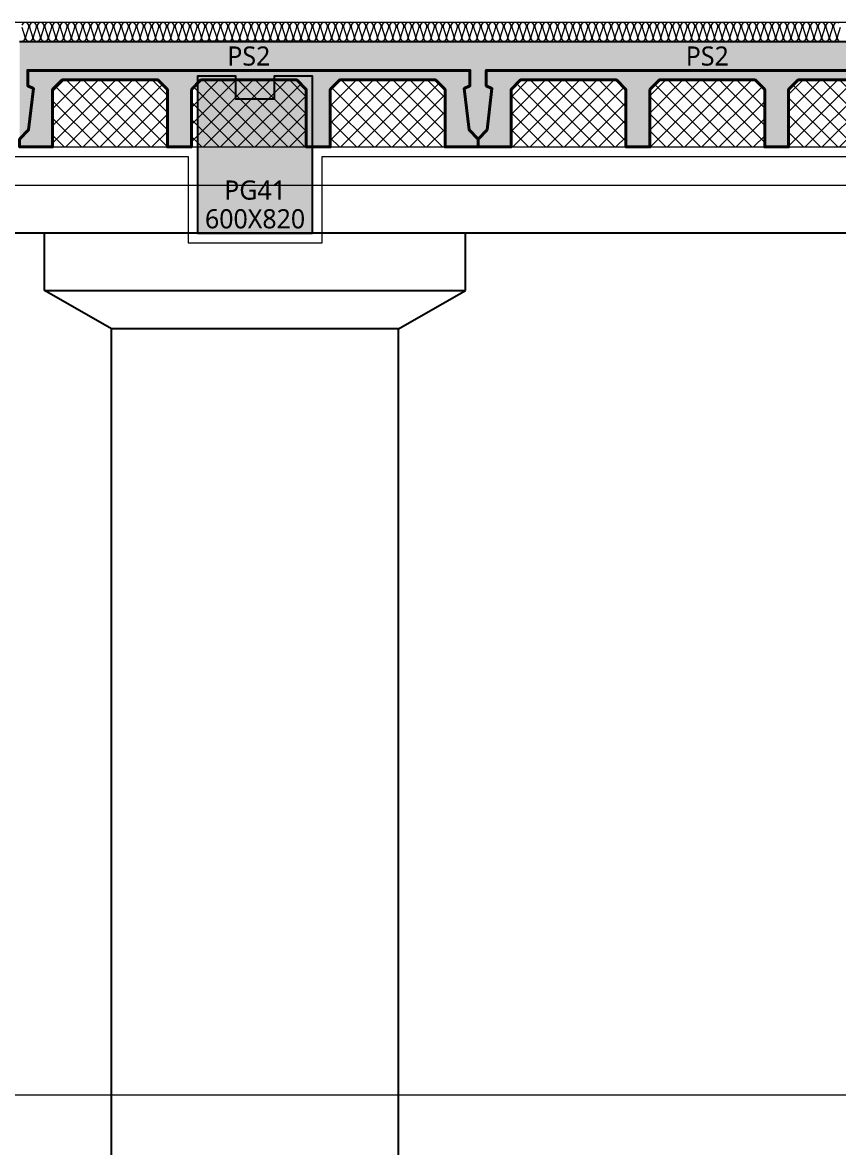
# Model space of a CAD drawing. Header units: millimetres. Extents: x 0 to 420000, y 0 to 297000.
# Drawn here: x 154798 to 159061, y 28425 to 34300 of the extents above; entities that cross this region are included whole.
import ezdxf
from ezdxf.enums import TextEntityAlignment as Align

# ---------------------------------------------------------------- set-up
doc = ezdxf.new("R2010")
doc.units = ezdxf.units.MM
doc.linetypes.add('0731_main_plan$0$form_$0$y-Landschaft$0$_$1$20120914_Verkehrsflächen_Grün$0$20120628_xref - Gammel$1$3_H-GL_F1_U3 - Default$0${ Offset Lines }', pattern=[0])
doc.linetypes.add('CEN', pattern=[62, 60, -1, 0, -1])
for name, color, linetype, lineweight in [('A-AXIS-LINE', 1, 'CEN', 15), ('A-CONC-LIN1', 2, 'Continuous', 40), ('A-CONC-LIN2', 7, 'Continuous', 25), ('A-ELEV-LIN2', 7, 'Continuous', 25), ('A-XXXX-INSL1', 15, 'Continuous', 18), ('A-XXXX-INSL2', 8, 'Continuous', 18)]:
    doc.layers.add(name, color=color, linetype=linetype, lineweight=lineweight)
doc.layers.add('A-CONC-SOLD', color=253, linetype='CEN')
doc.layers.add('CON', color=2, linetype='Continuous')
doc.layers.add('A-XXXX-NPLT', color=144, linetype='Continuous', lineweight=15, plot=False)
doc.styles.add('맑은고딕', font='')
doc.styles.get('맑은고딕').set_extended_font_data('Malgun Gothic')

# ---------------------------------------------------------------- blocks, each defined once
blk = doc.blocks.new('axis(211208)')
at = {"layer": 'A-AXIS-LINE', "ltscale": 1000}
for p, q in [((4631788.1, -432118.7), (4955413.1, -432118.7)), ((4631788.1, -436868.7), (4955413.1, -436868.7))]:
    blk.add_line(p, q, dxfattribs=at)
blk = doc.blocks.new('PG41')
at = {"layer": 'A-CONC-SOLD'}
h = blk.add_hatch(color=256, dxfattribs=at)
h.dxf.hatch_style = 1
h.paths.add_polyline_path([(-300, 0), (300, 0), (300, -1000), (-300, -1000)])
blk.add_line((300, 0), (-300, 0))
at = {"layer": 'CON'}
blk.add_lwpolyline([(-300, -1000), (300, -1000), (300, -180), (100, -180), (100, -300), (-100, -300), (-100, -180), (-300, -180)], close=True, dxfattribs=at)
at = {"layer": 'A-XXXX-NPLT', "style": '맑은고딕'}
for s, p in [('PG41', (0, -775)), ('600X820', (0, -925))]:
    blk.add_text(s, height=100, dxfattribs=at).set_placement(p, align=Align.MIDDLE)
blk = doc.blocks.new('PS2')
at = {"layer": 'A-CONC-SOLD'}
h = blk.add_hatch(color=256, dxfattribs=at)
h.dxf.hatch_style = 1
h.paths.add_polyline_path([(1197.5, 0), (-1197.5, 0), (-1197.5, -510), (-1150.5, -460), (-1125, -245), (-1155, -230), (-1155, -150), (1155, -150), (1155, -230), (1125, -245), (1150.5, -460), (1197.5, -510)])
h = blk.add_hatch(color=256, dxfattribs=at)
h.dxf.hatch_style = 1
h.paths.add_polyline_path([(-1150.5, -460), (-1197.5, -510), (-1197.5, -550), (-1025, -550), (-1025, -510), (-1025, -250), (-975, -200), (-475, -200), (-425, -250), (-425, -510), (-425, -550), (-300, -550), (-300, -510), (-300, -250), (-250, -200), (250, -200), (300, -250), (300, -510), (300, -550), (425, -550), (425, -510), (425, -250), (475, -200), (975, -200), (1025, -250), (1025, -510), (1025, -550), (1197.5, -550), (1197.5, -510), (1150.5, -460), (1125, -245), (1155, -230), (1155, -150), (-1155, -150), (-1155, -230), (-1125, -245)])
at = {"layer": 'A-XXXX-INSL2'}
h = blk.add_hatch(dxfattribs=at)
h.set_pattern_fill('ANSI37', color=256, scale=20)
h.set_pattern_definition([(45, (-289951.5, -41968), (-44.90128, 44.90128), []), (135, (-289951.5, -41968), (-44.90128, -44.90128), [])])
h.paths.add_polyline_path([(-975, -200), (-1025, -250), (-1025, -510), (-1025, -550), (-425, -550), (-425, -510), (-425, -250), (-475, -200)])
h.paths.add_polyline_path([(-250, -200), (-300, -250), (-300, -510), (-300, -550), (300, -550), (300, -510), (300, -250), (250, -200)])
h.paths.add_polyline_path([(425, -510), (425, -550), (1025, -550), (1025, -510), (1025, -250), (975, -200), (475, -200), (425, -250)])
at = {"layer": 'A-CONC-LIN1', "color": 2, "linetype": '0731_main_plan$0$form_$0$y-Landschaft$0$_$1$20120914_Verkehrsflächen_Grün$0$20120628_xref - Gammel$1$3_H-GL_F1_U3 - Default$0${ Offset Lines }'}
blk.add_lwpolyline([(-300, -250), (-300, -510), (-300, -510), (-300, -550), (-425, -550), (-425, -510), (-425, -510), (-425, -250), (-475, -200), (-975, -200), (-1025, -250), (-1025, -510), (-1025, -510), (-1025, -550), (-1197.5, -550), (-1197.5, -510), (-1150.5, -460), (-1125, -245), (-1155, -230), (-1155, -150), (1155, -150), (1155, -230), (1125, -245), (1150.5, -460), (1197.5, -510), (1197.5, -550), (1025, -550), (1025, -510), (1025, -510), (1025, -250), (975, -200), (475, -200), (425, -250), (425, -510), (425, -510), (425, -550), (300, -550), (300, -510), (300, -510), (300, -250), (250, -200), (-250, -200)], close=True, dxfattribs=at)
at = {"layer": 'A-CONC-LIN2'}
blk.add_line((-1197.5, 0), (1197.5, 0), dxfattribs=at)
at = {"layer": 'A-XXXX-NPLT'}
for p, q in [((-1025, -550), (-425, -550)), ((-300, -550), (300, -550)), ((425, -550), (1025, -550))]:
    blk.add_line(p, q, dxfattribs=at)
at = {"layer": 'A-XXXX-NPLT', "style": '맑은고딕'}
blk.add_text('PS2', height=100, dxfattribs=at).set_placement((0, -75), align=Align.MIDDLE)
blk = doc.blocks.new('지하2층')
at = {"layer": 'A-ELEV-LIN2'}
for p, q in [((4725223.8, -392368.7), (4716423.8, -392368.7)), ((4727423.8, -392368.7), (4725223.8, -392368.7)), ((4725223.8, -392668.7), (4725223.8, -392368.7)), ((4727423.8, -392668.7), (4727423.8, -392368.7)), ((4737823.8, -392368.7), (4727423.8, -392368.7)), ((4725223.8, -392668.7), (4727423.8, -392668.7)), ((4725573.8, -392868.7), (4725223.8, -392668.7)), ((4727073.8, -392868.7), (4727423.8, -392668.7)), ((4725573.8, -401118.7), (4725573.8, -392868.7)), ((4727073.8, -392868.7), (4725573.8, -392868.7)), ((4727073.8, -401118.7), (4727073.8, -392868.7))]:
    blk.add_line(p, q, dxfattribs=at)
at = {"layer": 'A-XXXX-INSL1'}
blk.add_lwpolyline([(4686073.8, -391968.7), (4725973.8, -391968.7), (4725973.8, -392418.7), (4726673.8, -392418.7), (4726673.8, -391968.7), (4734973.8, -391968.7)], dxfattribs=at)
at = {"layer": 'A-XXXX-INSL2'}
blk.add_line((4758623.8, -391268.7), (4681723.8, -391268.7), dxfattribs=at)
for points in [[(4729372.8, -391364.7), (4729365.8, -391354.7), (4729365.8, -391343.7), (4729381.8, -391293.7)], [(4729374.8, -391272.7), (4729363.8, -391268.7), (4729352.8, -391272.7), (4729345.8, -391282.7), (4729345.8, -391293.7), (4729361.8, -391343.7), (4729361.8, -391354.7), (4729354.8, -391364.7), (4729343.8, -391368.7), (4729332.8, -391364.7), (4729325.8, -391354.7), (4729325.8, -391343.7), (4729341.8, -391293.7), (4729341.8, -391282.7), (4729334.8, -391272.7), (4729323.8, -391268.7), (4729312.8, -391272.7), (4729305.8, -391282.7), (4729305.8, -391293.7), (4729321.8, -391343.7), (4729321.8, -391354.7), (4729314.8, -391364.7), (4729303.8, -391368.7), (4729292.8, -391364.7), (4729285.8, -391354.7), (4729285.8, -391343.7), (4729301.8, -391293.7), (4729301.8, -391282.7), (4729294.8, -391272.7), (4729283.8, -391268.7), (4729272.8, -391272.7), (4729265.8, -391282.7), (4729265.8, -391293.7), (4729281.8, -391343.7), (4729281.8, -391354.7), (4729274.8, -391364.7), (4729263.8, -391368.7), (4729252.8, -391364.7), (4729245.8, -391354.7), (4729245.8, -391343.7), (4729261.8, -391293.7), (4729261.8, -391282.7), (4729254.8, -391272.7), (4729243.8, -391268.7), (4729232.8, -391272.7), (4729225.8, -391282.7), (4729225.8, -391293.7), (4729241.8, -391343.7), (4729241.8, -391354.7), (4729234.8, -391364.7), (4729223.8, -391368.7), (4729212.8, -391364.7), (4729205.8, -391354.7), (4729205.8, -391343.7), (4729221.8, -391293.7), (4729221.8, -391282.7), (4729214.8, -391272.7), (4729203.8, -391268.7), (4729192.8, -391272.7), (4729185.8, -391282.7), (4729185.8, -391293.7), (4729201.8, -391343.7), (4729201.8, -391354.7), (4729194.8, -391364.7), (4729183.8, -391368.7), (4729172.8, -391364.7), (4729165.8, -391354.7), (4729165.8, -391343.7), (4729181.8, -391293.7), (4729181.8, -391282.7), (4729174.8, -391272.7), (4729163.8, -391268.7), (4729152.8, -391272.7), (4729145.8, -391282.7), (4729145.8, -391293.7), (4729161.8, -391343.7), (4729161.8, -391354.7), (4729154.8, -391364.7), (4729143.8, -391368.7), (4729132.8, -391364.7), (4729125.8, -391354.7), (4729125.8, -391343.7), (4729141.8, -391293.7), (4729141.8, -391282.7), (4729134.8, -391272.7), (4729123.8, -391268.7), (4729112.8, -391272.7), (4729105.8, -391282.7), (4729105.8, -391293.7), (4729121.8, -391343.7), (4729121.8, -391354.7), (4729114.8, -391364.7), (4729103.8, -391368.7), (4729092.8, -391364.7), (4729085.8, -391354.7), (4729085.8, -391343.7), (4729101.8, -391293.7), (4729101.8, -391282.7), (4729094.8, -391272.7), (4729083.8, -391268.7), (4729072.8, -391272.7), (4729065.8, -391282.7), (4729065.8, -391293.7), (4729081.8, -391343.7), (4729081.8, -391354.7), (4729074.8, -391364.7), (4729063.8, -391368.7), (4729052.8, -391364.7), (4729045.8, -391354.7), (4729045.8, -391343.7), (4729061.8, -391293.7), (4729061.8, -391282.7), (4729054.8, -391272.7), (4729043.8, -391268.7), (4729032.8, -391272.7), (4729025.8, -391282.7), (4729025.8, -391293.7), (4729041.8, -391343.7), (4729041.8, -391354.7), (4729034.8, -391364.7), (4729023.8, -391368.7), (4729012.8, -391364.7), (4729005.8, -391354.7), (4729005.8, -391343.7), (4729021.8, -391293.7), (4729021.8, -391282.7), (4729014.8, -391272.7), (4729003.8, -391268.7), (4728992.8, -391272.7), (4728985.8, -391282.7), (4728985.8, -391293.7), (4729001.8, -391343.7), (4729001.8, -391354.7), (4728994.8, -391364.7), (4728983.8, -391368.7), (4728972.8, -391364.7), (4728965.8, -391354.7), (4728965.8, -391343.7), (4728981.8, -391293.7), (4728981.8, -391282.7), (4728974.8, -391272.7), (4728963.8, -391268.7), (4728952.8, -391272.7), (4728945.8, -391282.7), (4728945.8, -391293.7), (4728961.8, -391343.7), (4728961.8, -391354.7), (4728954.8, -391364.7), (4728943.8, -391368.7), (4728932.8, -391364.7), (4728925.8, -391354.7), (4728925.8, -391343.7), (4728941.8, -391293.7), (4728941.8, -391282.7), (4728934.8, -391272.7), (4728923.8, -391268.7), (4728912.8, -391272.7), (4728905.8, -391282.7), (4728905.8, -391293.7), (4728921.8, -391343.7), (4728921.8, -391354.7), (4728914.8, -391364.7), (4728903.8, -391368.7), (4728892.8, -391364.7), (4728885.8, -391354.7), (4728885.8, -391343.7), (4728901.8, -391293.7), (4728901.8, -391282.7), (4728894.8, -391272.7), (4728883.8, -391268.7), (4728872.8, -391272.7), (4728865.8, -391282.7), (4728865.8, -391293.7), (4728881.8, -391343.7), (4728881.8, -391354.7), (4728874.8, -391364.7), (4728863.8, -391368.7), (4728852.8, -391364.7), (4728845.8, -391354.7), (4728845.8, -391343.7), (4728861.8, -391293.7), (4728861.8, -391282.7), (4728854.8, -391272.7), (4728843.8, -391268.7), (4728832.8, -391272.7), (4728825.8, -391282.7), (4728825.8, -391293.7), (4728841.8, -391343.7), (4728841.8, -391354.7), (4728834.8, -391364.7), (4728823.8, -391368.7), (4728812.8, -391364.7), (4728805.8, -391354.7), (4728805.8, -391343.7), (4728821.8, -391293.7), (4728821.8, -391282.7), (4728814.8, -391272.7), (4728803.8, -391268.7), (4728792.8, -391272.7), (4728785.8, -391282.7), (4728785.8, -391293.7), (4728801.8, -391343.7), (4728801.8, -391354.7), (4728794.8, -391364.7), (4728783.8, -391368.7), (4728772.8, -391364.7), (4728765.8, -391354.7), (4728765.8, -391343.7), (4728781.8, -391293.7), (4728781.8, -391282.7), (4728774.8, -391272.7), (4728763.8, -391268.7), (4728752.8, -391272.7), (4728745.8, -391282.7), (4728745.8, -391293.7), (4728761.8, -391343.7), (4728761.8, -391354.7), (4728754.8, -391364.7), (4728743.8, -391368.7), (4728732.8, -391364.7), (4728725.8, -391354.7), (4728725.8, -391343.7), (4728741.8, -391293.7), (4728741.8, -391282.7), (4728734.8, -391272.7), (4728723.8, -391268.7), (4728712.8, -391272.7), (4728705.8, -391282.7), (4728705.8, -391293.7), (4728721.8, -391343.7), (4728721.8, -391354.7), (4728714.8, -391364.7), (4728703.8, -391368.7), (4728692.8, -391364.7), (4728685.8, -391354.7), (4728685.8, -391343.7), (4728701.8, -391293.7), (4728701.8, -391282.7), (4728694.8, -391272.7), (4728683.8, -391268.7), (4728672.8, -391272.7), (4728665.8, -391282.7), (4728665.8, -391293.7), (4728681.8, -391343.7), (4728681.8, -391354.7), (4728674.8, -391364.7), (4728663.8, -391368.7), (4728652.8, -391364.7), (4728645.8, -391354.7), (4728645.8, -391343.7), (4728661.8, -391293.7), (4728661.8, -391282.7), (4728654.8, -391272.7), (4728643.8, -391268.7), (4728632.8, -391272.7), (4728625.8, -391282.7), (4728625.8, -391293.7), (4728641.8, -391343.7), (4728641.8, -391354.7), (4728634.8, -391364.7), (4728623.8, -391368.7), (4728612.8, -391364.7), (4728605.8, -391354.7), (4728605.8, -391343.7), (4728621.8, -391293.7), (4728621.8, -391282.7), (4728614.8, -391272.7), (4728603.8, -391268.7), (4728592.8, -391272.7), (4728585.8, -391282.7), (4728585.8, -391293.7), (4728601.8, -391343.7), (4728601.8, -391354.7), (4728594.8, -391364.7), (4728583.8, -391368.7), (4728572.8, -391364.7), (4728565.8, -391354.7), (4728565.8, -391343.7), (4728581.8, -391293.7), (4728581.8, -391282.7), (4728574.8, -391272.7), (4728563.8, -391268.7), (4728552.8, -391272.7), (4728545.8, -391282.7), (4728545.8, -391293.7), (4728561.8, -391343.7), (4728561.8, -391354.7), (4728554.8, -391364.7), (4728543.8, -391368.7), (4728532.8, -391364.7), (4728525.8, -391354.7), (4728525.8, -391343.7), (4728541.8, -391293.7), (4728541.8, -391282.7), (4728534.8, -391272.7), (4728523.8, -391268.7), (4728512.8, -391272.7), (4728505.8, -391282.7), (4728505.8, -391293.7), (4728521.8, -391343.7), (4728521.8, -391354.7), (4728514.8, -391364.7), (4728503.8, -391368.7), (4728492.8, -391364.7), (4728485.8, -391354.7), (4728485.8, -391343.7), (4728501.8, -391293.7), (4728501.8, -391282.7), (4728494.8, -391272.7), (4728483.8, -391268.7), (4728472.8, -391272.7), (4728465.8, -391282.7), (4728465.8, -391293.7), (4728481.8, -391343.7), (4728481.8, -391354.7), (4728474.8, -391364.7), (4728463.8, -391368.7), (4728452.8, -391364.7), (4728445.8, -391354.7), (4728445.8, -391343.7), (4728461.8, -391293.7), (4728461.8, -391282.7), (4728454.8, -391272.7), (4728443.8, -391268.7), (4728432.8, -391272.7), (4728425.8, -391282.7), (4728425.8, -391293.7), (4728441.8, -391343.7), (4728441.8, -391354.7), (4728434.8, -391364.7), (4728423.8, -391368.7), (4728412.8, -391364.7), (4728405.8, -391354.7), (4728405.8, -391343.7), (4728421.8, -391293.7), (4728421.8, -391282.7), (4728414.8, -391272.7), (4728403.8, -391268.7), (4728392.8, -391272.7), (4728385.8, -391282.7), (4728385.8, -391293.7), (4728401.8, -391343.7), (4728401.8, -391354.7), (4728394.8, -391364.7), (4728383.8, -391368.7), (4728372.8, -391364.7), (4728365.8, -391354.7), (4728365.8, -391343.7), (4728381.8, -391293.7), (4728381.8, -391282.7), (4728374.8, -391272.7), (4728363.8, -391268.7), (4728352.8, -391272.7), (4728345.8, -391282.7), (4728345.8, -391293.7), (4728361.8, -391343.7), (4728361.8, -391354.7), (4728354.8, -391364.7), (4728343.8, -391368.7), (4728332.8, -391364.7), (4728325.8, -391354.7), (4728325.8, -391343.7), (4728341.8, -391293.7), (4728341.8, -391282.7), (4728334.8, -391272.7), (4728323.8, -391268.7), (4728312.8, -391272.7), (4728305.8, -391282.7), (4728305.8, -391293.7), (4728321.8, -391343.7), (4728321.8, -391354.7), (4728314.8, -391364.7), (4728303.8, -391368.7), (4728292.8, -391364.7), (4728285.8, -391354.7), (4728285.8, -391343.7), (4728301.8, -391293.7), (4728301.8, -391282.7), (4728294.8, -391272.7), (4728283.8, -391268.7), (4728272.8, -391272.7), (4728265.8, -391282.7), (4728265.8, -391293.7), (4728281.8, -391343.7), (4728281.8, -391354.7), (4728274.8, -391364.7), (4728263.8, -391368.7), (4728252.8, -391364.7), (4728245.8, -391354.7), (4728245.8, -391343.7), (4728261.8, -391293.7), (4728261.8, -391282.7), (4728254.8, -391272.7), (4728243.8, -391268.7), (4728232.8, -391272.7), (4728225.8, -391282.7), (4728225.8, -391293.7), (4728241.8, -391343.7), (4728241.8, -391354.7), (4728234.8, -391364.7), (4728223.8, -391368.7), (4728212.8, -391364.7), (4728205.8, -391354.7), (4728205.8, -391343.7), (4728221.8, -391293.7), (4728221.8, -391282.7), (4728214.8, -391272.7), (4728203.8, -391268.7), (4728192.8, -391272.7), (4728185.8, -391282.7), (4728185.8, -391293.7), (4728201.8, -391343.7), (4728201.8, -391354.7), (4728194.8, -391364.7), (4728183.8, -391368.7), (4728172.8, -391364.7), (4728165.8, -391354.7), (4728165.8, -391343.7), (4728181.8, -391293.7), (4728181.8, -391282.7), (4728174.8, -391272.7), (4728163.8, -391268.7), (4728152.8, -391272.7), (4728145.8, -391282.7), (4728145.8, -391293.7), (4728161.8, -391343.7), (4728161.8, -391354.7), (4728154.8, -391364.7), (4728143.8, -391368.7), (4728132.8, -391364.7), (4728125.8, -391354.7), (4728125.8, -391343.7), (4728141.8, -391293.7), (4728141.8, -391282.7), (4728134.8, -391272.7), (4728123.8, -391268.7), (4728112.8, -391272.7), (4728105.8, -391282.7), (4728105.8, -391293.7), (4728121.8, -391343.7), (4728121.8, -391354.7), (4728114.8, -391364.7), (4728103.8, -391368.7), (4728092.8, -391364.7), (4728085.8, -391354.7), (4728085.8, -391343.7), (4728101.8, -391293.7), (4728101.8, -391282.7), (4728094.8, -391272.7), (4728083.8, -391268.7), (4728072.8, -391272.7), (4728065.8, -391282.7), (4728065.8, -391293.7), (4728081.8, -391343.7), (4728081.8, -391354.7), (4728074.8, -391364.7), (4728063.8, -391368.7), (4728052.8, -391364.7), (4728045.8, -391354.7), (4728045.8, -391343.7), (4728061.8, -391293.7), (4728061.8, -391282.7), (4728054.8, -391272.7), (4728043.8, -391268.7), (4728032.8, -391272.7), (4728025.8, -391282.7), (4728025.8, -391293.7), (4728041.8, -391343.7), (4728041.8, -391354.7), (4728034.8, -391364.7), (4728023.8, -391368.7), (4728012.8, -391364.7), (4728005.8, -391354.7), (4728005.8, -391343.7), (4728021.8, -391293.7), (4728021.8, -391282.7), (4728014.8, -391272.7), (4728003.8, -391268.7), (4727992.8, -391272.7), (4727985.8, -391282.7), (4727985.8, -391293.7), (4728001.8, -391343.7), (4728001.8, -391354.7), (4727994.8, -391364.7), (4727983.8, -391368.7), (4727972.8, -391364.7), (4727965.8, -391354.7), (4727965.8, -391343.7), (4727981.8, -391293.7), (4727981.8, -391282.7), (4727974.8, -391272.7), (4727963.8, -391268.7), (4727952.8, -391272.7), (4727945.8, -391282.7), (4727945.8, -391293.7), (4727961.8, -391343.7), (4727961.8, -391354.7), (4727954.8, -391364.7), (4727943.8, -391368.7), (4727932.8, -391364.7), (4727925.8, -391354.7), (4727925.8, -391343.7), (4727941.8, -391293.7), (4727941.8, -391282.7), (4727934.8, -391272.7), (4727923.8, -391268.7), (4727912.8, -391272.7), (4727905.8, -391282.7), (4727905.8, -391293.7), (4727921.8, -391343.7), (4727921.8, -391354.7), (4727914.8, -391364.7), (4727903.8, -391368.7), (4727892.8, -391364.7), (4727885.8, -391354.7), (4727885.8, -391343.7), (4727901.8, -391293.7), (4727901.8, -391282.7), (4727894.8, -391272.7), (4727883.8, -391268.7), (4727872.8, -391272.7), (4727865.8, -391282.7), (4727865.8, -391293.7), (4727881.8, -391343.7), (4727881.8, -391354.7), (4727874.8, -391364.7), (4727863.8, -391368.7), (4727852.8, -391364.7), (4727845.8, -391354.7), (4727845.8, -391343.7), (4727861.8, -391293.7), (4727861.8, -391282.7), (4727854.8, -391272.7), (4727843.8, -391268.7), (4727832.8, -391272.7), (4727825.8, -391282.7), (4727825.8, -391293.7), (4727841.8, -391343.7), (4727841.8, -391354.7), (4727834.8, -391364.7), (4727823.8, -391368.7), (4727812.8, -391364.7), (4727805.8, -391354.7), (4727805.8, -391343.7), (4727821.8, -391293.7), (4727821.8, -391282.7), (4727814.8, -391272.7), (4727803.8, -391268.7), (4727792.8, -391272.7), (4727785.8, -391282.7), (4727785.8, -391293.7), (4727801.8, -391343.7), (4727801.8, -391354.7), (4727794.8, -391364.7), (4727783.8, -391368.7), (4727772.8, -391364.7), (4727765.8, -391354.7), (4727765.8, -391343.7), (4727781.8, -391293.7), (4727781.8, -391282.7), (4727774.8, -391272.7), (4727763.8, -391268.7), (4727752.8, -391272.7), (4727745.8, -391282.7), (4727745.8, -391293.7), (4727761.8, -391343.7), (4727761.8, -391354.7), (4727754.8, -391364.7), (4727743.8, -391368.7), (4727732.8, -391364.7), (4727725.8, -391354.7), (4727725.8, -391343.7), (4727741.8, -391293.7), (4727741.8, -391282.7), (4727734.8, -391272.7), (4727723.8, -391268.7), (4727712.8, -391272.7), (4727705.8, -391282.7), (4727705.8, -391293.7), (4727721.8, -391343.7), (4727721.8, -391354.7), (4727714.8, -391364.7), (4727703.8, -391368.7), (4727692.8, -391364.7), (4727685.8, -391354.7), (4727685.8, -391343.7), (4727701.8, -391293.7), (4727701.8, -391282.7), (4727694.8, -391272.7), (4727683.8, -391268.7), (4727672.8, -391272.7), (4727665.8, -391282.7), (4727665.8, -391293.7), (4727681.8, -391343.7), (4727681.8, -391354.7), (4727674.8, -391364.7), (4727663.8, -391368.7), (4727652.8, -391364.7), (4727645.8, -391354.7), (4727645.8, -391343.7), (4727661.8, -391293.7), (4727661.8, -391282.7), (4727654.8, -391272.7), (4727643.8, -391268.7), (4727632.8, -391272.7), (4727625.8, -391282.7), (4727625.8, -391293.7), (4727641.8, -391343.7), (4727641.8, -391354.7), (4727634.8, -391364.7), (4727623.8, -391368.7), (4727612.8, -391364.7), (4727605.8, -391354.7), (4727605.8, -391343.7), (4727621.8, -391293.7), (4727621.8, -391282.7), (4727614.8, -391272.7), (4727603.8, -391268.7), (4727592.8, -391272.7), (4727585.8, -391282.7), (4727585.8, -391293.7), (4727601.8, -391343.7), (4727601.8, -391354.7), (4727594.8, -391364.7), (4727583.8, -391368.7), (4727572.8, -391364.7), (4727565.8, -391354.7), (4727565.8, -391343.7), (4727581.8, -391293.7), (4727581.8, -391282.7), (4727574.8, -391272.7), (4727563.8, -391268.7), (4727552.8, -391272.7), (4727545.8, -391282.7), (4727545.8, -391293.7), (4727561.8, -391343.7), (4727561.8, -391354.7), (4727554.8, -391364.7), (4727543.8, -391368.7), (4727532.8, -391364.7), (4727525.8, -391354.7), (4727525.8, -391343.7), (4727541.8, -391293.7), (4727541.8, -391282.7), (4727534.8, -391272.7), (4727523.8, -391268.7), (4727512.8, -391272.7), (4727505.8, -391282.7), (4727505.8, -391293.7), (4727521.8, -391343.7), (4727521.8, -391354.7), (4727514.8, -391364.7), (4727503.8, -391368.7), (4727492.8, -391364.7), (4727485.8, -391354.7), (4727485.8, -391343.7), (4727501.8, -391293.7), (4727501.8, -391282.7), (4727494.8, -391272.7), (4727483.8, -391268.7), (4727472.8, -391272.7), (4727465.8, -391282.7), (4727465.8, -391293.7), (4727481.8, -391343.7), (4727481.8, -391354.7), (4727474.8, -391364.7), (4727463.8, -391368.7), (4727452.8, -391364.7), (4727445.8, -391354.7), (4727445.8, -391343.7), (4727461.8, -391293.7), (4727461.8, -391282.7), (4727454.8, -391272.7), (4727443.8, -391268.7), (4727432.8, -391272.7), (4727425.8, -391282.7), (4727425.8, -391293.7), (4727441.8, -391343.7), (4727441.8, -391354.7), (4727434.8, -391364.7), (4727423.8, -391368.7), (4727412.8, -391364.7), (4727405.8, -391354.7), (4727405.8, -391343.7), (4727421.8, -391293.7), (4727421.8, -391282.7), (4727414.8, -391272.7), (4727403.8, -391268.7), (4727392.8, -391272.7), (4727385.8, -391282.7), (4727385.8, -391293.7), (4727401.8, -391343.7), (4727401.8, -391354.7), (4727394.8, -391364.7), (4727383.8, -391368.7), (4727372.8, -391364.7), (4727365.8, -391354.7), (4727365.8, -391343.7), (4727381.8, -391293.7), (4727381.8, -391282.7), (4727374.8, -391272.7), (4727363.8, -391268.7), (4727352.8, -391272.7), (4727345.8, -391282.7), (4727345.8, -391293.7), (4727361.8, -391343.7), (4727361.8, -391354.7), (4727354.8, -391364.7), (4727343.8, -391368.7), (4727332.8, -391364.7), (4727325.8, -391354.7), (4727325.8, -391343.7), (4727341.8, -391293.7), (4727341.8, -391282.7), (4727334.8, -391272.7), (4727323.8, -391268.7), (4727312.8, -391272.7), (4727305.8, -391282.7), (4727305.8, -391293.7), (4727321.8, -391343.7), (4727321.8, -391354.7), (4727314.8, -391364.7), (4727303.8, -391368.7), (4727292.8, -391364.7), (4727285.8, -391354.7), (4727285.8, -391343.7), (4727301.8, -391293.7), (4727301.8, -391282.7), (4727294.8, -391272.7), (4727283.8, -391268.7), (4727272.8, -391272.7), (4727265.8, -391282.7), (4727265.8, -391293.7), (4727281.8, -391343.7), (4727281.8, -391354.7), (4727274.8, -391364.7), (4727263.8, -391368.7), (4727252.8, -391364.7), (4727245.8, -391354.7), (4727245.8, -391343.7), (4727261.8, -391293.7), (4727261.8, -391282.7), (4727254.8, -391272.7), (4727243.8, -391268.7), (4727232.8, -391272.7), (4727225.8, -391282.7), (4727225.8, -391293.7), (4727241.8, -391343.7), (4727241.8, -391354.7), (4727234.8, -391364.7), (4727223.8, -391368.7), (4727212.8, -391364.7), (4727205.8, -391354.7), (4727205.8, -391343.7), (4727221.8, -391293.7), (4727221.8, -391282.7), (4727214.8, -391272.7), (4727203.8, -391268.7), (4727192.8, -391272.7), (4727185.8, -391282.7), (4727185.8, -391293.7), (4727201.8, -391343.7), (4727201.8, -391354.7), (4727194.8, -391364.7), (4727183.8, -391368.7), (4727172.8, -391364.7), (4727165.8, -391354.7), (4727165.8, -391343.7), (4727181.8, -391293.7), (4727181.8, -391282.7), (4727174.8, -391272.7), (4727163.8, -391268.7), (4727152.8, -391272.7), (4727145.8, -391282.7), (4727145.8, -391293.7), (4727161.8, -391343.7), (4727161.8, -391354.7), (4727154.8, -391364.7), (4727143.8, -391368.7), (4727132.8, -391364.7), (4727125.8, -391354.7), (4727125.8, -391343.7), (4727141.8, -391293.7), (4727141.8, -391282.7), (4727134.8, -391272.7), (4727123.8, -391268.7), (4727112.8, -391272.7), (4727105.8, -391282.7), (4727105.8, -391293.7), (4727121.8, -391343.7), (4727121.8, -391354.7), (4727114.8, -391364.7), (4727103.8, -391368.7), (4727092.8, -391364.7), (4727085.8, -391354.7), (4727085.8, -391343.7), (4727101.8, -391293.7), (4727101.8, -391282.7), (4727094.8, -391272.7), (4727083.8, -391268.7), (4727072.8, -391272.7), (4727065.8, -391282.7), (4727065.8, -391293.7), (4727081.8, -391343.7), (4727081.8, -391354.7), (4727074.8, -391364.7), (4727063.8, -391368.7), (4727052.8, -391364.7), (4727045.8, -391354.7), (4727045.8, -391343.7), (4727061.8, -391293.7), (4727061.8, -391282.7), (4727054.8, -391272.7), (4727043.8, -391268.7), (4727032.8, -391272.7), (4727025.8, -391282.7), (4727025.8, -391293.7), (4727041.8, -391343.7), (4727041.8, -391354.7), (4727034.8, -391364.7), (4727023.8, -391368.7), (4727012.8, -391364.7), (4727005.8, -391354.7), (4727005.8, -391343.7), (4727021.8, -391293.7), (4727021.8, -391282.7), (4727014.8, -391272.7), (4727003.8, -391268.7), (4726992.8, -391272.7), (4726985.8, -391282.7), (4726985.8, -391293.7), (4727001.8, -391343.7), (4727001.8, -391354.7), (4726994.8, -391364.7), (4726983.8, -391368.7), (4726972.8, -391364.7), (4726965.8, -391354.7), (4726965.8, -391343.7), (4726981.8, -391293.7), (4726981.8, -391282.7), (4726974.8, -391272.7), (4726963.8, -391268.7), (4726952.8, -391272.7), (4726945.8, -391282.7), (4726945.8, -391293.7), (4726961.8, -391343.7), (4726961.8, -391354.7), (4726954.8, -391364.7), (4726943.8, -391368.7), (4726932.8, -391364.7), (4726925.8, -391354.7), (4726925.8, -391343.7), (4726941.8, -391293.7), (4726941.8, -391282.7), (4726934.8, -391272.7), (4726923.8, -391268.7), (4726912.8, -391272.7), (4726905.8, -391282.7), (4726905.8, -391293.7), (4726921.8, -391343.7), (4726921.8, -391354.7), (4726914.8, -391364.7), (4726903.8, -391368.7), (4726892.8, -391364.7), (4726885.8, -391354.7), (4726885.8, -391343.7), (4726901.8, -391293.7), (4726901.8, -391282.7), (4726894.8, -391272.7), (4726883.8, -391268.7), (4726872.8, -391272.7), (4726865.8, -391282.7), (4726865.8, -391293.7), (4726881.8, -391343.7), (4726881.8, -391354.7), (4726874.8, -391364.7), (4726863.8, -391368.7), (4726852.8, -391364.7), (4726845.8, -391354.7), (4726845.8, -391343.7), (4726861.8, -391293.7), (4726861.8, -391282.7), (4726854.8, -391272.7), (4726843.8, -391268.7), (4726832.8, -391272.7), (4726825.8, -391282.7), (4726825.8, -391293.7), (4726841.8, -391343.7), (4726841.8, -391354.7), (4726834.8, -391364.7), (4726823.8, -391368.7), (4726812.8, -391364.7), (4726805.8, -391354.7), (4726805.8, -391343.7), (4726821.8, -391293.7), (4726821.8, -391282.7), (4726814.8, -391272.7), (4726803.8, -391268.7), (4726792.8, -391272.7), (4726785.8, -391282.7), (4726785.8, -391293.7), (4726801.8, -391343.7), (4726801.8, -391354.7), (4726794.8, -391364.7), (4726783.8, -391368.7), (4726772.8, -391364.7), (4726765.8, -391354.7), (4726765.8, -391343.7), (4726781.8, -391293.7), (4726781.8, -391282.7), (4726774.8, -391272.7), (4726763.8, -391268.7), (4726752.8, -391272.7), (4726745.8, -391282.7), (4726745.8, -391293.7), (4726761.8, -391343.7), (4726761.8, -391354.7), (4726754.8, -391364.7), (4726743.8, -391368.7), (4726732.8, -391364.7), (4726725.8, -391354.7), (4726725.8, -391343.7), (4726741.8, -391293.7), (4726741.8, -391282.7), (4726734.8, -391272.7), (4726723.8, -391268.7), (4726712.8, -391272.7), (4726705.8, -391282.7), (4726705.8, -391293.7), (4726721.8, -391343.7), (4726721.8, -391354.7), (4726714.8, -391364.7), (4726703.8, -391368.7), (4726692.8, -391364.7), (4726685.8, -391354.7), (4726685.8, -391343.7), (4726701.8, -391293.7), (4726701.8, -391282.7), (4726694.8, -391272.7), (4726683.8, -391268.7), (4726672.8, -391272.7), (4726665.8, -391282.7), (4726665.8, -391293.7), (4726681.8, -391343.7), (4726681.8, -391354.7), (4726674.8, -391364.7), (4726663.8, -391368.7), (4726652.8, -391364.7), (4726645.8, -391354.7), (4726645.8, -391343.7), (4726661.8, -391293.7), (4726661.8, -391282.7), (4726654.8, -391272.7), (4726643.8, -391268.7), (4726632.8, -391272.7), (4726625.8, -391282.7), (4726625.8, -391293.7), (4726641.8, -391343.7), (4726641.8, -391354.7), (4726634.8, -391364.7), (4726623.8, -391368.7), (4726612.8, -391364.7), (4726605.8, -391354.7), (4726605.8, -391343.7), (4726621.8, -391293.7), (4726621.8, -391282.7), (4726614.8, -391272.7), (4726603.8, -391268.7), (4726592.8, -391272.7), (4726585.8, -391282.7), (4726585.8, -391293.7), (4726601.8, -391343.7), (4726601.8, -391354.7), (4726594.8, -391364.7), (4726583.8, -391368.7), (4726572.8, -391364.7), (4726565.8, -391354.7), (4726565.8, -391343.7), (4726581.8, -391293.7), (4726581.8, -391282.7), (4726574.8, -391272.7), (4726563.8, -391268.7), (4726552.8, -391272.7), (4726545.8, -391282.7), (4726545.8, -391293.7), (4726561.8, -391343.7), (4726561.8, -391354.7), (4726554.8, -391364.7), (4726543.8, -391368.7), (4726532.8, -391364.7), (4726525.8, -391354.7), (4726525.8, -391343.7), (4726541.8, -391293.7), (4726541.8, -391282.7), (4726534.8, -391272.7), (4726523.8, -391268.7), (4726512.8, -391272.7), (4726505.8, -391282.7), (4726505.8, -391293.7), (4726521.8, -391343.7), (4726521.8, -391354.7), (4726514.8, -391364.7), (4726503.8, -391368.7), (4726492.8, -391364.7), (4726485.8, -391354.7), (4726485.8, -391343.7), (4726501.8, -391293.7), (4726501.8, -391282.7), (4726494.8, -391272.7), (4726483.8, -391268.7), (4726472.8, -391272.7), (4726465.8, -391282.7), (4726465.8, -391293.7), (4726481.8, -391343.7), (4726481.8, -391354.7), (4726474.8, -391364.7), (4726463.8, -391368.7), (4726452.8, -391364.7), (4726445.8, -391354.7), (4726445.8, -391343.7), (4726461.8, -391293.7), (4726461.8, -391282.7), (4726454.8, -391272.7), (4726443.8, -391268.7), (4726432.8, -391272.7), (4726425.8, -391282.7), (4726425.8, -391293.7), (4726441.8, -391343.7), (4726441.8, -391354.7), (4726434.8, -391364.7), (4726423.8, -391368.7), (4726412.8, -391364.7), (4726405.8, -391354.7), (4726405.8, -391343.7), (4726421.8, -391293.7), (4726421.8, -391282.7), (4726414.8, -391272.7), (4726403.8, -391268.7), (4726392.8, -391272.7), (4726385.8, -391282.7), (4726385.8, -391293.7), (4726401.8, -391343.7), (4726401.8, -391354.7), (4726394.8, -391364.7), (4726383.8, -391368.7), (4726372.8, -391364.7), (4726365.8, -391354.7), (4726365.8, -391343.7), (4726381.8, -391293.7), (4726381.8, -391282.7), (4726374.8, -391272.7), (4726363.8, -391268.7), (4726352.8, -391272.7), (4726345.8, -391282.7), (4726345.8, -391293.7), (4726361.8, -391343.7), (4726361.8, -391354.7), (4726354.8, -391364.7), (4726343.8, -391368.7), (4726332.8, -391364.7), (4726325.8, -391354.7), (4726325.8, -391343.7), (4726341.8, -391293.7), (4726341.8, -391282.7), (4726334.8, -391272.7), (4726323.8, -391268.7), (4726312.8, -391272.7), (4726305.8, -391282.7), (4726305.8, -391293.7), (4726321.8, -391343.7), (4726321.8, -391354.7), (4726314.8, -391364.7), (4726303.8, -391368.7), (4726292.8, -391364.7), (4726285.8, -391354.7), (4726285.8, -391343.7), (4726301.8, -391293.7), (4726301.8, -391282.7), (4726294.8, -391272.7), (4726283.8, -391268.7), (4726272.8, -391272.7), (4726265.8, -391282.7), (4726265.8, -391293.7), (4726281.8, -391343.7), (4726281.8, -391354.7), (4726274.8, -391364.7), (4726263.8, -391368.7), (4726252.8, -391364.7), (4726245.8, -391354.7), (4726245.8, -391343.7), (4726261.8, -391293.7), (4726261.8, -391282.7), (4726254.8, -391272.7), (4726243.8, -391268.7), (4726232.8, -391272.7), (4726225.8, -391282.7), (4726225.8, -391293.7), (4726241.8, -391343.7), (4726241.8, -391354.7), (4726234.8, -391364.7), (4726223.8, -391368.7), (4726212.8, -391364.7), (4726205.8, -391354.7), (4726205.8, -391343.7), (4726221.8, -391293.7), (4726221.8, -391282.7), (4726214.8, -391272.7), (4726203.8, -391268.7), (4726192.8, -391272.7), (4726185.8, -391282.7), (4726185.8, -391293.7), (4726201.8, -391343.7), (4726201.8, -391354.7), (4726194.8, -391364.7), (4726183.8, -391368.7), (4726172.8, -391364.7), (4726165.8, -391354.7), (4726165.8, -391343.7), (4726181.8, -391293.7), (4726181.8, -391282.7), (4726174.8, -391272.7), (4726163.8, -391268.7), (4726152.8, -391272.7), (4726145.8, -391282.7), (4726145.8, -391293.7), (4726161.8, -391343.7), (4726161.8, -391354.7), (4726154.8, -391364.7), (4726143.8, -391368.7), (4726132.8, -391364.7), (4726125.8, -391354.7), (4726125.8, -391343.7), (4726141.8, -391293.7), (4726141.8, -391282.7), (4726134.8, -391272.7), (4726123.8, -391268.7), (4726112.8, -391272.7), (4726105.8, -391282.7), (4726105.8, -391293.7), (4726121.8, -391343.7), (4726121.8, -391354.7), (4726114.8, -391364.7), (4726103.8, -391368.7), (4726092.8, -391364.7), (4726085.8, -391354.7), (4726085.8, -391343.7), (4726101.8, -391293.7), (4726101.8, -391282.7), (4726094.8, -391272.7), (4726083.8, -391268.7), (4726072.8, -391272.7), (4726065.8, -391282.7), (4726065.8, -391293.7), (4726081.8, -391343.7), (4726081.8, -391354.7), (4726074.8, -391364.7), (4726063.8, -391368.7), (4726052.8, -391364.7), (4726045.8, -391354.7), (4726045.8, -391343.7), (4726061.8, -391293.7), (4726061.8, -391282.7), (4726054.8, -391272.7), (4726043.8, -391268.7), (4726032.8, -391272.7), (4726025.8, -391282.7), (4726025.8, -391293.7), (4726041.8, -391343.7), (4726041.8, -391354.7), (4726034.8, -391364.7), (4726023.8, -391368.7), (4726012.8, -391364.7), (4726005.8, -391354.7), (4726005.8, -391343.7), (4726021.8, -391293.7), (4726021.8, -391282.7), (4726014.8, -391272.7), (4726003.8, -391268.7), (4725992.8, -391272.7), (4725985.8, -391282.7), (4725985.8, -391293.7), (4726001.8, -391343.7), (4726001.8, -391354.7), (4725994.8, -391364.7), (4725983.8, -391368.7), (4725972.8, -391364.7), (4725965.8, -391354.7), (4725965.8, -391343.7), (4725981.8, -391293.7), (4725981.8, -391282.7), (4725974.8, -391272.7), (4725963.8, -391268.7), (4725952.8, -391272.7), (4725945.8, -391282.7), (4725945.8, -391293.7), (4725961.8, -391343.7), (4725961.8, -391354.7), (4725954.8, -391364.7), (4725943.8, -391368.7), (4725932.8, -391364.7), (4725925.8, -391354.7), (4725925.8, -391343.7), (4725941.8, -391293.7), (4725941.8, -391282.7), (4725934.8, -391272.7), (4725923.8, -391268.7), (4725912.8, -391272.7), (4725905.8, -391282.7), (4725905.8, -391293.7), (4725921.8, -391343.7), (4725921.8, -391354.7), (4725914.8, -391364.7), (4725903.8, -391368.7), (4725892.8, -391364.7), (4725885.8, -391354.7), (4725885.8, -391343.7), (4725901.8, -391293.7), (4725901.8, -391282.7), (4725894.8, -391272.7), (4725883.8, -391268.7), (4725872.8, -391272.7), (4725865.8, -391282.7), (4725865.8, -391293.7), (4725881.8, -391343.7), (4725881.8, -391354.7), (4725874.8, -391364.7), (4725863.8, -391368.7), (4725852.8, -391364.7), (4725845.8, -391354.7), (4725845.8, -391343.7), (4725861.8, -391293.7), (4725861.8, -391282.7), (4725854.8, -391272.7), (4725843.8, -391268.7), (4725832.8, -391272.7), (4725825.8, -391282.7), (4725825.8, -391293.7), (4725841.8, -391343.7), (4725841.8, -391354.7), (4725834.8, -391364.7), (4725823.8, -391368.7), (4725812.8, -391364.7), (4725805.8, -391354.7), (4725805.8, -391343.7), (4725821.8, -391293.7), (4725821.8, -391282.7), (4725814.8, -391272.7), (4725803.8, -391268.7), (4725792.8, -391272.7), (4725785.8, -391282.7), (4725785.8, -391293.7), (4725801.8, -391343.7), (4725801.8, -391354.7), (4725794.8, -391364.7), (4725783.8, -391368.7), (4725772.8, -391364.7), (4725765.8, -391354.7), (4725765.8, -391343.7), (4725781.8, -391293.7), (4725781.8, -391282.7), (4725774.8, -391272.7), (4725763.8, -391268.7), (4725752.8, -391272.7), (4725745.8, -391282.7), (4725745.8, -391293.7), (4725761.8, -391343.7), (4725761.8, -391354.7), (4725754.8, -391364.7), (4725743.8, -391368.7), (4725732.8, -391364.7), (4725725.8, -391354.7), (4725725.8, -391343.7), (4725741.8, -391293.7), (4725741.8, -391282.7), (4725734.8, -391272.7), (4725723.8, -391268.7), (4725712.8, -391272.7), (4725705.8, -391282.7), (4725705.8, -391293.7), (4725721.8, -391343.7), (4725721.8, -391354.7), (4725714.8, -391364.7), (4725703.8, -391368.7), (4725692.8, -391364.7), (4725685.8, -391354.7), (4725685.8, -391343.7), (4725701.8, -391293.7), (4725701.8, -391282.7), (4725694.8, -391272.7), (4725683.8, -391268.7), (4725672.8, -391272.7), (4725665.8, -391282.7), (4725665.8, -391293.7), (4725681.8, -391343.7), (4725681.8, -391354.7), (4725674.8, -391364.7), (4725663.8, -391368.7), (4725652.8, -391364.7), (4725645.8, -391354.7), (4725645.8, -391343.7), (4725661.8, -391293.7), (4725661.8, -391282.7), (4725654.8, -391272.7), (4725643.8, -391268.7), (4725632.8, -391272.7), (4725625.8, -391282.7), (4725625.8, -391293.7), (4725641.8, -391343.7), (4725641.8, -391354.7), (4725634.8, -391364.7), (4725623.8, -391368.7), (4725612.8, -391364.7), (4725605.8, -391354.7), (4725605.8, -391343.7), (4725621.8, -391293.7), (4725621.8, -391282.7), (4725614.8, -391272.7), (4725603.8, -391268.7), (4725592.8, -391272.7), (4725585.8, -391282.7), (4725585.8, -391293.7), (4725601.8, -391343.7), (4725601.8, -391354.7), (4725594.8, -391364.7), (4725583.8, -391368.7), (4725572.8, -391364.7), (4725565.8, -391354.7), (4725565.8, -391343.7), (4725581.8, -391293.7), (4725581.8, -391282.7), (4725574.8, -391272.7), (4725563.8, -391268.7), (4725552.8, -391272.7), (4725545.8, -391282.7), (4725545.8, -391293.7), (4725561.8, -391343.7), (4725561.8, -391354.7), (4725554.8, -391364.7), (4725543.8, -391368.7), (4725532.8, -391364.7), (4725525.8, -391354.7), (4725525.8, -391343.7), (4725541.8, -391293.7), (4725541.8, -391282.7), (4725534.8, -391272.7), (4725523.8, -391268.7), (4725512.8, -391272.7), (4725505.8, -391282.7), (4725505.8, -391293.7), (4725521.8, -391343.7), (4725521.8, -391354.7), (4725514.8, -391364.7), (4725503.8, -391368.7), (4725492.8, -391364.7), (4725485.8, -391354.7), (4725485.8, -391343.7), (4725501.8, -391293.7), (4725501.8, -391282.7), (4725494.8, -391272.7), (4725483.8, -391268.7), (4725472.8, -391272.7), (4725465.8, -391282.7), (4725465.8, -391293.7), (4725481.8, -391343.7), (4725481.8, -391354.7), (4725474.8, -391364.7), (4725463.8, -391368.7), (4725452.8, -391364.7), (4725445.8, -391354.7), (4725445.8, -391343.7), (4725461.8, -391293.7), (4725461.8, -391282.7), (4725454.8, -391272.7), (4725443.8, -391268.7), (4725432.8, -391272.7), (4725425.8, -391282.7), (4725425.8, -391293.7), (4725441.8, -391343.7), (4725441.8, -391354.7), (4725434.8, -391364.7), (4725423.8, -391368.7), (4725412.8, -391364.7), (4725405.8, -391354.7), (4725405.8, -391343.7), (4725421.8, -391293.7), (4725421.8, -391282.7), (4725414.8, -391272.7), (4725403.8, -391268.7), (4725392.8, -391272.7), (4725385.8, -391282.7), (4725385.8, -391293.7), (4725401.8, -391343.7), (4725401.8, -391354.7), (4725394.8, -391364.7), (4725383.8, -391368.7), (4725372.8, -391364.7), (4725365.8, -391354.7), (4725365.8, -391343.7), (4725381.8, -391293.7), (4725381.8, -391282.7), (4725374.8, -391272.7), (4725363.8, -391268.7), (4725352.8, -391272.7), (4725345.8, -391282.7), (4725345.8, -391293.7), (4725361.8, -391343.7), (4725361.8, -391354.7), (4725354.8, -391364.7), (4725343.8, -391368.7), (4725332.8, -391364.7), (4725325.8, -391354.7), (4725325.8, -391343.7), (4725341.8, -391293.7), (4725341.8, -391282.7), (4725334.8, -391272.7), (4725323.8, -391268.7), (4725312.8, -391272.7), (4725305.8, -391282.7), (4725305.8, -391293.7), (4725321.8, -391343.7), (4725321.8, -391354.7), (4725314.8, -391364.7), (4725303.8, -391368.7), (4725292.8, -391364.7), (4725285.8, -391354.7), (4725285.8, -391343.7), (4725301.8, -391293.7), (4725301.8, -391282.7), (4725294.8, -391272.7), (4725283.8, -391268.7), (4725272.8, -391272.7), (4725265.8, -391282.7), (4725265.8, -391293.7), (4725281.8, -391343.7), (4725281.8, -391354.7), (4725274.8, -391364.7), (4725263.8, -391368.7), (4725252.8, -391364.7), (4725245.8, -391354.7), (4725245.8, -391343.7), (4725261.8, -391293.7), (4725261.8, -391282.7), (4725254.8, -391272.7), (4725243.8, -391268.7), (4725232.8, -391272.7), (4725225.8, -391282.7), (4725225.8, -391293.7), (4725241.8, -391343.7), (4725241.8, -391354.7), (4725234.8, -391364.7), (4725223.8, -391368.7), (4725212.8, -391364.7), (4725205.8, -391354.7), (4725205.8, -391343.7), (4725221.8, -391293.7), (4725221.8, -391282.7), (4725214.8, -391272.7), (4725203.8, -391268.7), (4725192.8, -391272.7), (4725185.8, -391282.7), (4725185.8, -391293.7), (4725201.8, -391343.7), (4725201.8, -391354.7), (4725194.8, -391364.7), (4725183.8, -391368.7), (4725172.8, -391364.7), (4725165.8, -391354.7), (4725165.8, -391343.7), (4725181.8, -391293.7), (4725181.8, -391282.7), (4725174.8, -391272.7), (4725163.8, -391268.7), (4725152.8, -391272.7), (4725145.8, -391282.7), (4725145.8, -391293.7), (4725161.8, -391343.7), (4725161.8, -391354.7), (4725154.8, -391364.7), (4725143.8, -391368.7), (4725132.8, -391364.7), (4725125.8, -391354.7), (4725125.8, -391343.7), (4725141.8, -391293.7), (4725141.8, -391282.7), (4725134.8, -391272.7), (4725123.8, -391268.7), (4725112.8, -391272.7), (4725105.8, -391282.7)], [(4725105.8, -391293.7), (4725121.8, -391343.7), (4725121.8, -391354.7), (4725114.8, -391364.7), (4725103.8, -391368.7)]]:
    blk.add_lwpolyline(points, dxfattribs=at)
for name, p in [('PS2', (4726291.3, -391368.7)), ('PG41', (4726323.8, -391368.7)), ('PS2', (4728686.3, -391368.7))]:
    blk.add_blockref(name, p)

msp = doc.modelspace()

# ---------------------------------------------------------------- block references
msp.add_blockref('지하2층', (-4570311.3, 425568.7))
at = {"layer": 'A-AXIS-LINE'}
msp.add_blockref('axis(211208)', (-4581588.1, 465568.7), dxfattribs=at)

doc.saveas('drawing.dxf')
